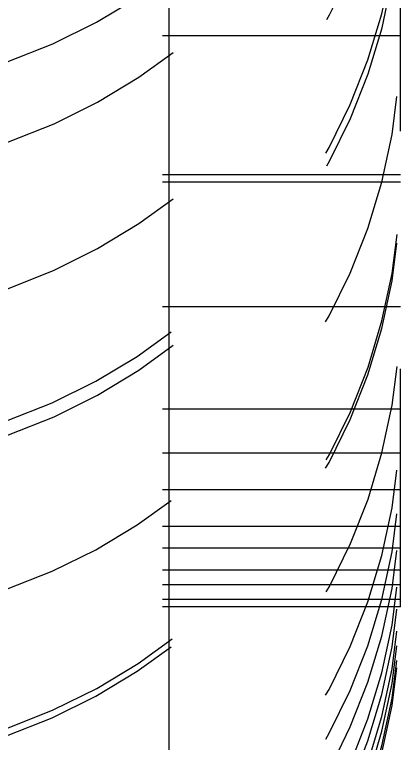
# Model space of a CAD drawing. Header units: millimetres. Extents: x 1147 to 12155, y -6137 to -4403.
# Drawn here: x 4473.38 to 4476.03, y -5389.37 to -5384.36 of the extents above; entities that cross this region are included whole.
import ezdxf

# ---------------------------------------------------------------- set-up
doc = ezdxf.new("R2010")
doc.units = ezdxf.units.MM
doc.header["$LTSCALE"] = 16.335
doc.linetypes.add('HIDDEN', pattern=[0.2, 0.1, -0.1])
doc.layers.get('0').update_dxf_attribs({"linetype": 'CONTINUOUS'})
doc.layers.add('DEFAULT_2', color=8, linetype='HIDDEN')

msp = doc.modelspace()

# ---------------------------------------------------------------- linework, layer by layer
at = {"color": 7, "linetype": 'Continuous'}
msp.add_line((4474.4402, -5400.9602), (4474.4402, -5116.5828), dxfattribs=at)
at = {"layer": 'DEFAULT_2', "color": 8, "linetype": 'HIDDEN'}
for p, q in [((4476.0286, -5388.4307), (4476.0286, -5129.1123)), ((4476.0286, -5384.5093), (4472.9739, -5384.5093)), ((4476.0286, -5385.4645), (4472.9381, -5385.4645)), ((4476.0286, -5385.5148), (4472.9729, -5385.5148)), ((4476.0286, -5386.3695), (4472.9448, -5386.3695)), ((4476.0286, -5387.0733), (4472.9706, -5387.0733)), ((4476.0286, -5387.375), (4472.9593, -5387.375)), ((4476.0286, -5387.6263), (4472.9693, -5387.6263)), ((4476.0286, -5387.8777), (4472.9616, -5387.8777)), ((4476.0286, -5388.0285), (4472.9679, -5388.0285)), ((4476.0286, -5388.1794), (4472.9622, -5388.1794)), ((4476.0286, -5388.2799), (4472.9663, -5388.2799)), ((4476.0286, -5388.3805), (4472.9642, -5388.3805)), ((4476.0286, -5388.4307), (4472.9661, -5388.4307))]:
    msp.add_line(p, q, dxfattribs=at)
for centre, start in [((4472.0066, -5380.8895), 284.3029), ((4472.0066, -5381.4425), 284.44), ((4472.0066, -5382.448), 284.4492), ((4472.0066, -5383.353), 284.2154), ((4472.0066, -5383.4535), 284.4506), ((4472.0066, -5384.5093), 284.2124), ((4472.0066, -5385.4645), 284.3375), ((4472.0066, -5385.5148), 284.2101), ((4472.0066, -5386.3695), 284.3101), ((4472.0066, -5387.0733), 284.2082), ((4472.0066, -5387.375), 284.2199), ((4472.0066, -5387.6263), 284.2091), ((4472.0066, -5387.8777), 284.2113), ((4472.0066, -5388.0285), 284.211), ((4472.0066, -5388.1794), 284.2169), ((4472.0066, -5388.2799), 284.2143), ((4472.0066, -5388.3805), 284.2105), ((4472.0066, -5388.4307), 284.2051)]:
    msp.add_arc(centre, 4.022, start, 0, dxfattribs=at)

doc.saveas('drawing.dxf')
